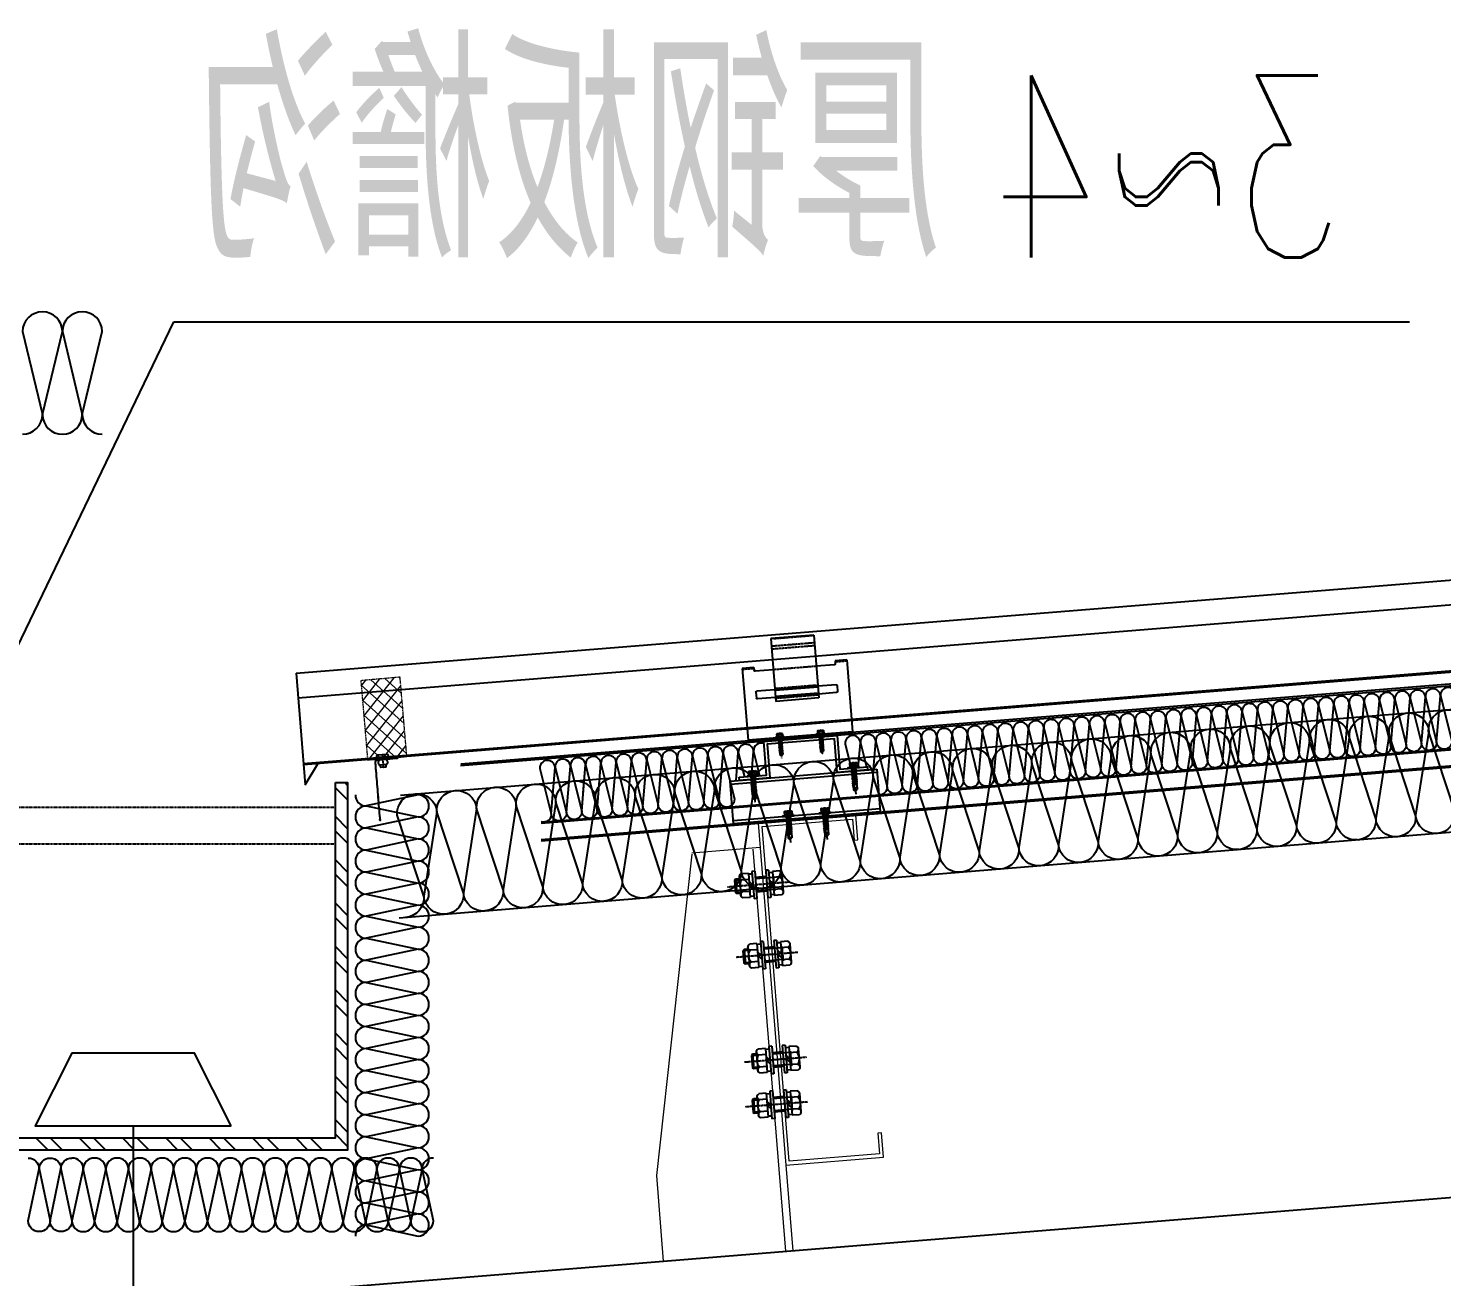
# Model space of a CAD drawing. Extents: x 220580 to 2027826, y -309201 to 71987.
# Drawn here: x 279046 to 280199, y -212316 to -211297 of the extents above; entities that cross this region are included whole.
import ezdxf

# ---------------------------------------------------------------- set-up
doc = ezdxf.new("R2010")
doc.units = 0
for name, pattern in [('CENTER', [2, 1.25, -0.25, 0.25, -0.25]), ('CONTINUOUS0', [0]), ('CONTINUOUS1', [0]), ('DASH', [0.35, 0.25, -0.1])]:
    doc.linetypes.add(name, pattern=pattern)
for name, color, linetype in [('003_THICK', 7, 'CONTINUOUS1'), ('004_THIN', 6, 'CONTINUOUS0'), ('3索引', 3, 'Continuous'), ('A-HATCH-2', 251, 'Continuous'), ('A-LIN-V', 9, 'Continuous'), ('AS-COLN', 6, 'Continuous'), ('BWM', 8, 'Continuous'), ('C18', 4, 'CENTER'), ('DIM', 173, 'Continuous'), ('DIM_LEAD', 3, 'Continuous'), ('pj', 4, 'Continuous'), ('PUB_TEXT', 7, 'Continuous'), ('SEAMLOK75 - SHEET', 6, 'Continuous'), ('ZX', 240, 'CENTER'), ('紧固件', 40, 'Continuous')]:
    doc.layers.add(name, color=color, linetype=linetype)
for name, color, linetype, lineweight in [('S-dim', 81, 'Continuous', 0), ('T码、堵头、配件', 6, 'Continuous', 13), ('粗', 7, 'Continuous', 50)]:
    doc.layers.add(name, color=color, linetype=linetype, lineweight=lineweight)
doc.styles.add('_TCH_DIM', font='SIMPLEX', dxfattribs={"bigfont": 'GBCBIG'})

# ---------------------------------------------------------------- blocks, each defined once
blk = doc.blocks.new('CURVEPATTERNLIB$SYSLIB$岩棉板')
at = {"color": 0}
for p, q in [((0, -17), (12, -67)), ((12, -67), (24, -17))]:
    blk.add_line(p, q, dxfattribs=at)
for centre, start, end in [((12, -17), 0, 180), ((0, -67), 270, 0), ((24, -67), 180, 270)]:
    blk.add_arc(centre, 12, start, end, dxfattribs=at)
blk = doc.blocks.new('e534654')
at = {"layer": 'A-LIN-V', "color": 2}
blk.add_line((10200, 700), (5250, 1100), dxfattribs=at)
at = {"layer": 'AS-COLN'}
for p, q in [((5250, 1500.5), (10098.9, 1105.6)), ((5250, 1400.4), (10099.9, 1005.4))]:
    blk.add_line(p, q, dxfattribs=at)
at = {"layer": 'A-HATCH-2', "xscale": 1.353561134779942, "yscale": 1.351351351351351, "zscale": 1.351351351351351, "rotation": 355.3467533355649}
for p in [(9229.2, 1183.5), (9261.5, 1180.9), (9293.9, 1178.2), (9326.3, 1175.6), (9358.7, 1173), (9391.1, 1170.3), (9423.4, 1167.7), (9455.8, 1165.1), (9488.2, 1162.4), (9520.6, 1159.8), (9553, 1157.2), (9585.3, 1154.5), (9617.7, 1151.9), (9650.1, 1149.2), (9682.5, 1146.6), (9714.8, 1144), (9747.2, 1141.3), (9779.6, 1138.7), (9812, 1136.1), (9844.4, 1133.4), (9876.7, 1130.8), (9909.1, 1128.2), (9941.5, 1125.5), (9973.9, 1122.9), (10006.2, 1120.3), (10038.6, 1117.6), (10071, 1115)]:
    blk.add_blockref('CURVEPATTERNLIB$SYSLIB$岩棉板', p, dxfattribs=at)
blk = doc.blocks.new('A$Cdc5ab329')
at = {"layer": 'A-HATCH-2', "color": 8, "xscale": -1.355367460515934, "yscale": 1.351351351351351, "zscale": 1.351351351351351}
for p in [(-25.3, 12507), (7.2, 12507)]:
    blk.add_blockref('CURVEPATTERNLIB$SYSLIB$岩棉板', p, dxfattribs=at)
blk = doc.blocks.new('$LinePat$岩棉板')
at = {"color": 0}
for p, q in [((0, -17), (12, -75.5)), ((12, -75.5), (24, -17))]:
    blk.add_line(p, q, dxfattribs=at)
for centre, start, end in [((12, -17), 0, 180), ((0, -75.5), 270, 0), ((24, -75.5), 180, 270)]:
    blk.add_arc(centre, 12, start, end, dxfattribs=at)
at = {"layer": 'Defpoints'}
blk.add_point((0, 0.1), dxfattribs=at)
at = {"layer": 'Defpoints', "color": 0}
blk.add_point((24, -92.5), dxfattribs=at)
blk = doc.blocks.new('N53456')
at = {"layer": 'A-LIN-V'}
h = blk.add_hatch(dxfattribs=at)
h.set_pattern_fill('金属', color=256, scale=10)
h.set_pattern_definition([(45, (350, 0), (-17.67766953, 17.67766953), []), (45, (361.785, 0), (-17.67766953, 17.67766953), [])])
h.paths.add_polyline_path([(1161308.6, -3405469.3), (1161298.6, -3405469.3), (1161298.6, -3405769.3), (1161898.6, -3405769.3), (1161898.6, -3405469.3), (1161888.6, -3405469.3), (1161888.6, -3405759.3), (1161308.6, -3405759.3)])
for points in [[(1161308.6, -3405469.3), (1161298.6, -3405469.3), (1161298.6, -3405769.3), (1161898.6, -3405769.3), (1161898.6, -3405469.3), (1161888.6, -3405469.3), (1161888.6, -3405469.3), (1161888.6, -3405469.3), (1161888.6, -3405759.3), (1161308.6, -3405759.3), (1161308.6, -3405469.3)], [(1161393.6, -3405749.3), (1161423.6, -3405690), (1161523.6, -3405690), (1161553.6, -3405749.3), (1161393.6, -3405749.3)], [(1161473.6, -3405749.3), (1161473.6, -3406338)]]:
    blk.add_lwpolyline(points, dxfattribs=at)
at = {"layer": 'A-LIN-V', "linetype": 'DASH', "ltscale": 0.3}
for points in [[(1161888.6, -3405489.3), (1161308.6, -3405489.3)], [(1161888.6, -3405519.3), (1161308.6, -3405519.3)]]:
    blk.add_lwpolyline(points, dxfattribs=at)
at = {"layer": 'DIM_LEAD'}
for p, q in [((1161440.3, -3405093.4), (1160431.8, -3405093.4)), ((1161761.8, -3405760), (1161440.3, -3405093.4))]:
    blk.add_line(p, q, dxfattribs=at)
at = {"layer": 'A-LIN-V', "yscale": 0.7272727272727273, "zscale": 0.7272727272727273}
for p, xscale, rotation in [((1161228.6, -3405479.3), -0.7499999999999999, 90), ((1161228.6, -3405497.3), -0.7499999999999999, 90), ((1161228.6, -3405515.3), -0.7499999999999999, 90), ((1161228.6, -3405533.3), -0.7499999999999999, 90), ((1161228.6, -3405551.3), -0.7499999999999999, 90), ((1161228.6, -3405569.3), -0.7499999999999999, 90), ((1161228.6, -3405587.3), -0.7499999999999999, 90), ((1161228.6, -3405605.3), -0.7499999999999999, 90), ((1161228.6, -3405623.3), -0.7499999999999999, 90), ((1161228.6, -3405641.3), -0.7499999999999999, 90), ((1161228.6, -3405659.3), -0.7499999999999999, 90), ((1161228.6, -3405677.3), -0.7499999999999999, 90), ((1161228.6, -3405695.3), -0.7499999999999999, 90), ((1161228.6, -3405713.3), -0.7499999999999999, 90), ((1161228.6, -3405731.3), -0.7499999999999999, 90), ((1161228.6, -3405749.3), -0.7499999999999999, 90), ((1161228.6, -3405767.3), -0.7499999999999999, 90), ((1161228.6, -3405839.3), -0.7682291666666666, 180), ((1161247, -3405839.3), -0.7682291666666666, 180), ((1161265.4, -3405839.3), -0.7682291666666666, 180), ((1161283.9, -3405839.3), -0.7682291666666666, 180), ((1161302.3, -3405839.3), -0.7682291666666666, 180), ((1161320.8, -3405839.3), -0.7682291666666666, 180), ((1161339.2, -3405839.3), -0.7682291666666666, 180), ((1161357.6, -3405839.3), -0.7682291666666666, 180), ((1161376.1, -3405839.3), -0.7682291666666666, 180), ((1161394.5, -3405839.3), -0.7682291666666666, 180), ((1161412.9, -3405839.3), -0.7682291666666666, 180), ((1161431.4, -3405839.3), -0.7682291666666666, 180), ((1161449.8, -3405839.3), -0.7682291666666666, 180), ((1161468.3, -3405839.3), -0.7682291666666666, 180), ((1161486.7, -3405839.3), -0.7682291666666666, 180), ((1161505.1, -3405839.3), -0.7682291666666666, 180), ((1161541.4, -3405839.3), 0.7416666666666667, 180), ((1161559.2, -3405839.3), 0.7416666666666667, 180), ((1161228.6, -3405785.3), -0.7499999999999999, 90), ((1161228.6, -3405803.3), -0.7499999999999999, 90), ((1161228.6, -3405821.3), -0.7499999999999999, 90)]:
    blk.add_blockref('$LinePat$岩棉板', p, dxfattribs=dict(at, xscale=xscale, rotation=rotation))
at = {"layer": 'PUB_TEXT', "style": '_TCH_DIM'}
blk.add_text('厚钢板檐沟', height=168.79, dxfattribs=at).set_placement((1160814.3, -3405040.9))
at = {"layer": 'PUB_TEXT', "style": '_TCH_DIM', "width": 0.705882}
blk.add_text('3~4', height=148.75, dxfattribs=at).set_placement((1160484.3, -3405040.9))
blk = doc.blocks.new('*U785')
at = {"layer": '紧固件', "extrusion": (-3.52327e-23, -6.31601e-13, -1)}
for p, q in [((2.5, 0), (-2.5, 0)), ((2.5, -6.1), (-2.5, -6.1))]:
    blk.add_line(p, q, dxfattribs=at)
at = {"layer": '紧固件', "color": 1, "linetype": 'CENTER', "ltscale": 0.01, "extrusion": (-3.52327e-23, -6.31601e-13, -1)}
blk.add_line((0, 2.9), (0, -8.6), dxfattribs=at)
at = {"layer": '紧固件', "extrusion": (-3.52327e-23, -6.31601e-13, -1)}
blk.add_lwpolyline([(-4, 2), (4, 2, -1), (4, 0), (2.5, 0), (2.5, -1.9, -0.72774), (2.5, -6.1), (2.5, -7.4, -0.414214), (2, -7.9), (-2, -7.9, -0.414214), (-2.5, -7.4), (-2.5, -6.1, -0.72774), (-2.5, -1.9), (-2.5, 0), (-4, 0, -1)], format="xyb", close=True, dxfattribs=at)
blk = doc.blocks.new('*U788')
at = {"layer": 'T码、堵头、配件', "linetype": 'DASH', "ltscale": 3}
h = blk.add_hatch(dxfattribs=at)
h.set_pattern_fill('NET', color=13, scale=2, angle=45, style=0)
h.paths.add_polyline_path([(12.3, 47.53), (-12.7, 47.53), (-12.7, 0), (12.3, 0)])
at = {"layer": 'T码、堵头、配件', "color": 13, "linetype": 'DASH', "ltscale": 3}
blk.add_lwpolyline([(12.3, 47.53), (-12.7, 47.53), (-12.7, 0), (12.3, 0)], close=True, dxfattribs=at)
blk = doc.blocks.new('324')
blk.add_rational_spline([(288338.6, -582640.4, 0.3), (288352.5, -582640.3, -0.9), (288357.5, -582640.3, 2.4), (288358.4, -582640.3, 3), (288359, -582641, 3.4), (288359.6, -582641.7, 3.8), (288359.6, -582642.8, 3.8), (288359.8, -582665.9, 3.6), (288360, -582689, 3.4), (288360.2, -582689, 3.5), (288360.4, -582689, 3.7), (288360.2, -582665.9, 3.8), (288360, -582642.8, 4), (288360, -582641.5, 4), (288359.3, -582640.7, 3.6), (288358.5, -582639.8, 3.1), (288357.5, -582639.8, 2.4), (288352.5, -582639.8, -0.9), (288338.6, -582639.9, 0.3), (288338.6, -582640.2, 0.3), (288338.6, -582640.4, 0.3)], [1, 1, 1, 0.923879532509, 1, 0.923879532509, 1, 1, 1, 1, 1, 1, 1, 0.92387953251, 1, 0.92387953251, 1, 1, 1, 1, 1], degree=2, knots=[0, 0, 0, 1, 1, 1.785398, 1.785398, 2.570796, 2.570796, 3.570796, 3.570796, 4.570796, 4.570796, 5.570796, 5.570796, 6.356194, 6.356194, 7.141593, 7.141593, 8.141593, 8.141593, 9.141593, 9.141593, 9.141593])
at = {"extrusion": (0.384106, 0.002152, 0.923287), "xscale": -1, "rotation": 270.409525737971}
blk.add_blockref('*U785', (-584245.2, -263213.8, 109492.9), dxfattribs=at)
at = {"layer": 'pj', "extrusion": (2.43172e-16, -3.263e-14, -1), "xscale": 1.36762023444512, "yscale": 1.36762023444512, "zscale": -1.36762023444512, "rotation": 359.5730164586824}
blk.add_blockref('*U788', (-288347.5, -582639.8, 0), dxfattribs=at)
blk = doc.blocks.new('DT')
at = {"layer": '3索引', "color": 5, "extrusion": (0.072286, -0.009155, 0.997342), "rotation": 272.6791958730362}
blk.add_blockref('324', (568525.5, 315258.2, -0.3), dxfattribs=at)
blk = doc.blocks.new('34t65')
at = {"color": 2, "ltscale": 50}
for p, q in [((1430037, 238183.4), (1430157, 238183.4)), ((1430037, 238148.4), (1430037, 238183.4)), ((1430037, 238180.9), (1430157, 238180.9)), ((1430157, 238183.4), (1430157, 238148.4)), ((1430157, 238150.9), (1430037, 238150.9)), ((1430157, 238148.4), (1430037, 238148.4))]:
    blk.add_line(p, q, dxfattribs=at)
blk = doc.blocks.new('*U1984')
at = {"layer": 'pj'}
for p, q in [((-4.4, 0.5), (-4.4, 0)), ((4.4, 0), (-4.4, 0)), ((-4.1, 0.8), (-3.1, 1)), ((4.1, 0.8), (-4.1, 0.8)), ((-3.1, 3.9), (-3.1, 1)), ((3.1, 1), (-3.1, 1)), ((2.3, 4.2), (-2.3, 4.2)), ((-2, 0.8), (-1.5, 1)), ((-1.5, 3.9), (-1.5, 1)), ((-1.5, 0), (-1.5, -1.6)), ((1.5, 3.9), (1.5, 1)), ((2.2, 0.8), (1.5, 1)), ((1.5, 0), (1.5, -1.1)), ((3.1, 3.9), (3.1, 1)), ((4.1, 0.8), (3.1, 1)), ((4.4, 0.5), (4.4, 0)), ((-2.1, -1.9), (2.1, -1.4)), ((-2.1, -1.9), (-1.5, -1.6)), ((-2.1, -1.9), (-1.5, -2.2)), ((-2.1, -3.3), (2.1, -2.8)), ((-2.1, -3.3), (-1.5, -3)), ((-2.1, -3.3), (-1.5, -3.6)), ((-2.1, -4.7), (2.1, -4.2)), ((-2.1, -4.7), (-1.5, -4.4)), ((-2.1, -4.7), (-1.5, -5)), ((-2.1, -6.1), (2.1, -5.6)), ((-2.1, -6.1), (-1.5, -5.8)), ((-2.1, -6.1), (-1.5, -6.4)), ((-2.1, -7.5), (2.1, -7)), ((-2.1, -7.5), (-1.5, -7.2)), ((-2.1, -7.5), (-1.5, -7.8)), ((-2.1, -8.9), (2.1, -8.4)), ((-2.1, -8.9), (-1.5, -8.6)), ((-2.1, -8.9), (-1.5, -9.2)), ((-2.1, -10.3), (2.1, -9.8)), ((-2.1, -10.3), (-1.5, -10)), ((-2.1, -10.3), (-1.5, -10.6)), ((-2.1, -11.7), (2.1, -11.2)), ((-1.5, -1.6), (1.5, -1.1)), ((-1.5, -2.2), (1.5, -1.7)), ((-1.5, -2.2), (-1.5, -3)), ((-1.5, -3), (1.5, -2.5)), ((-1.5, -3.6), (1.5, -3.1)), ((-1.5, -3.6), (-1.5, -4.4)), ((-1.5, -4.4), (1.5, -3.9)), ((-1.5, -5), (1.5, -4.5)), ((-1.5, -5), (-1.5, -5.8)), ((-1.5, -5.8), (1.5, -5.3)), ((-1.5, -6.4), (1.5, -5.9)), ((-1.5, -6.4), (-1.5, -7.2)), ((-1.5, -7.2), (1.5, -6.7)), ((-1.5, -7.8), (1.5, -7.3)), ((-1.5, -7.8), (-1.5, -8.6)), ((-1.5, -8.6), (1.5, -8.1)), ((-1.5, -9.2), (1.5, -8.7)), ((-1.5, -9.2), (-1.5, -10)), ((-1.5, -10), (1.5, -9.5)), ((-1.5, -10.6), (1.5, -10.1)), ((-1.5, -10.6), (-1.5, -11.4)), ((-1.5, -11.4), (1.5, -10.9)), ((1.5, -0.3), (1.5, -1.1)), ((2.1, -1.4), (1.5, -1.1)), ((2.1, -1.4), (1.5, -1.7)), ((1.5, -1.7), (1.5, -2.5)), ((2.1, -2.8), (1.5, -2.5)), ((2.1, -2.8), (1.5, -3.1)), ((1.5, -3.1), (1.5, -3.9)), ((2.1, -4.2), (1.5, -3.9)), ((2.1, -4.2), (1.5, -4.5)), ((1.5, -4.5), (1.5, -5.3)), ((2.1, -5.6), (1.5, -5.3)), ((2.1, -5.6), (1.5, -5.9)), ((1.5, -5.9), (1.5, -6.7)), ((2.1, -7), (1.5, -6.7)), ((2.1, -7), (1.5, -7.3)), ((1.5, -7.3), (1.5, -8.1)), ((2.1, -8.4), (1.5, -8.1)), ((2.1, -8.4), (1.5, -8.7)), ((1.5, -8.7), (1.5, -9.5)), ((2.1, -9.8), (1.5, -9.5)), ((2.1, -9.8), (1.5, -10.1)), ((1.5, -10.1), (1.5, -10.9)), ((2.1, -11.2), (1.5, -10.9)), ((2.1, -11.2), (1.5, -11.5)), ((-2.1, -11.7), (-1.5, -11.4)), ((-2.1, -11.7), (-1.5, -12)), ((-2.1, -13.1), (-1.5, -12.8)), ((-2.1, -13.1), (-1.1, -13)), ((-2.1, -13.1), (-1.5, -13.4)), ((-1.5, -12), (1.5, -11.5)), ((-1.5, -12), (-1.5, -12.8)), ((-1.5, -12.8), (-1, -12.7)), ((-1.5, -13.4), (-1.5, -17.2)), ((-1.5, -13.4), (-1.3, -13.4)), ((0, -18.6), (-1.5, -17.2)), ((0, -18.6), (1.5, -17.2)), ((0.6, -12.4), (1.5, -12.3)), ((0.7, -12.8), (2.1, -12.6)), ((0.7, -13), (1.5, -12.9)), ((0.7, -13.8), (1.5, -13.7)), ((0.7, -14.2), (2.1, -14)), ((0.7, -14.4), (1.5, -14.3)), ((1.5, -11.5), (1.5, -12.3)), ((2.1, -12.6), (1.5, -12.3)), ((2.1, -12.6), (1.5, -12.9)), ((1.5, -12.9), (1.5, -13.7)), ((2.1, -14), (1.5, -13.7)), ((2.1, -14), (1.5, -14.3)), ((1.5, -14.3), (1.5, -17.2))]:
    blk.add_line(p, q, dxfattribs=at)
blk.add_lwpolyline([(0, -18.6), (0.7, -14.4), (0.7, -12.7, 0.417657), (0.4, -12.4, 0.097062), (-1, -12.7), (-1.5, -13.8)], format="xyb", dxfattribs=at)
for centre, radius, start, end in [((-4.1, 0.5), 0.3, 90, 180), ((-2.3, 3.3), 0.951, 35.4009, 144.5991), ((0, 1), 3.2, 61.0594, 118.9406), ((2.3, 3.3), 0.951, 35.4009, 144.5991), ((4.1, 0.5), 0.3, 0, 90)]:
    blk.add_arc(centre, radius, start, end, dxfattribs=at)
at = {"layer": 'ZX', "ltscale": 0.2}
blk.add_line((0, 4.9), (0, -21), dxfattribs=at)
blk = doc.blocks.new('A$C2F3B4A73')
at = {"layer": '粗', "lineweight": -2}
for p, q in [((25.2, 101.1), (60.4, 101.1)), ((25.2, 101.1), (25.2, 49.6)), ((60.4, 101.1), (60.4, 49.6)), ((0, 78.7), (9.6, 78.7)), ((0, 78.7), (0, 19.8)), ((9.6, 78.7), (9.6, 76.3)), ((10.4, 75.5), (25.2, 75.5)), ((60.4, 75.5), (75.2, 75.5)), ((76, 78.7), (85.6, 78.7)), ((76, 78.7), (76, 76.3)), ((85.6, 78.7), (85.6, 19.8)), ((9.6, 58.4), (9.6, 53.6)), ((10.4, 59.2), (25.2, 59.2)), ((25.2, 58.4), (60.4, 58.4)), ((60.4, 59.2), (75.2, 59.2)), ((76, 58.4), (76, 53.6)), ((10.4, 52.8), (25.2, 52.8)), ((25.2, 53.6), (60.4, 53.6)), ((25.2, 49.6), (60.4, 49.6)), ((60.4, 52.8), (75.2, 52.8)), ((0, 19.8), (85.6, 19.8)), ((0, 18.8), (0, 19.8)), ((0, 18.8), (85.6, 18.8)), ((14.4, 19.8), (14.4, 18.8)), ((71.2, 19.8), (71.2, 18.8)), ((85.6, 19.8), (85.6, 18.8))]:
    blk.add_line(p, q, dxfattribs=at)
at = {"layer": '粗', "linetype": 'DASH', "lineweight": -2}
for p, q in [((25.2, 100.6), (60.4, 100.6)), ((25.2, 94.7), (60.4, 94.7)), ((25.2, 92.3), (60.4, 92.3)), ((0, 77.7), (9.6, 77.7)), ((25.2, 75.5), (60.4, 75.5)), ((76, 77.7), (85.6, 77.7)), ((25.2, 60), (60.4, 60)), ((25.2, 59.2), (60.4, 59.2)), ((25.2, 52.8), (60.4, 52.8)), ((25.2, 52), (60.4, 52)), ((16, 19.8), (16, 18.8)), ((21.6, 19.8), (21.6, 18.8)), ((29.6, 19.8), (29.6, 18.8)), ((35.2, 19.8), (35.2, 18.8)), ((50.4, 19.8), (50.4, 18.8)), ((56, 19.8), (56, 18.8)), ((64, 19.8), (64, 18.8)), ((69.6, 19.8), (69.6, 18.8))]:
    blk.add_line(p, q, dxfattribs=at)
at = {"layer": '粗', "lineweight": -2}
for centre, start, end in [((10.4, 76.3), 180, 270), ((75.2, 76.3), 270, 0), ((10.4, 58.4), 90, 180), ((75.2, 58.4), 0, 90), ((10.4, 53.6), 180, 270), ((75.2, 53.6), 270, 0)]:
    blk.add_arc(centre, 0.8, start, end, dxfattribs=at)
at = {"layer": '紧固件', "color": 2, "yscale": 0.8, "zscale": 0.8}
for p, xscale in [((26.1, 19.8), 0.8), ((59.5, 19.8), -0.8)]:
    blk.add_blockref('*U1984', p, dxfattribs=dict(at, xscale=xscale))
blk = doc.blocks.new('A$C51791418')
blk.add_blockref('A$C2F3B4A73', (-42.8, -15.8))
blk = doc.blocks.new('*U1987')
at = {"layer": '003_THICK', "color": 2}
for points in [[(-11, 13.1, 0.611769), (-11, 6.5, 0.611769)], [(-11, 6.5, 0.305859), (-11, -6.5, 0.305859)], [(31.2, 6.5, 0.61177), (31.2, 13.1, 0.61177)], [(31.2, -6.5, 0.305858), (31.2, 6.5, 0.305858)], [(-11, -6.5, 0.611769), (-11, -13.1, 0.611769)], [(31.2, -13.1, 0.61177), (31.2, -6.5, 0.61177)]]:
    blk.add_lwpolyline(points, format="xyb", dxfattribs=at)
for points in [[(-13, 9.8), (-13, -9.8)], [(-11, 13.1), (-3, 13.1)], [(-11, 6.5), (-3, 6.5)], [(-3.6, 8), (-3.6, -8)], [(-3, 13.1), (-3, -13.1)], [(-3, 12.1), (1.1, 12.1)], [(-3, 0), (1.1, 4.1)], [(-3, -4.1), (1.1, 0)], [(1.1, 15), (4.1, 15)], [(1.1, 15), (1.1, -15)], [(4.1, 15), (4.1, -15)], [(4.1, 8), (16.1, 8)], [(16.1, 15), (16.1, -15)], [(16.1, 15), (19.1, 15)], [(19.1, 15), (19.1, -15)], [(19.1, 12.1), (23.2, 12.1)], [(19.1, 0), (23.2, 4.1)], [(23.2, 13.1), (23.2, -13.1)], [(23.2, 13.1), (31.2, 13.1)], [(23.2, 6.5), (31.2, 6.5)], [(33.2, 9.8), (33.2, -9.8)], [(33.2, 8), (37.5, 8)], [(37.5, 8), (37.5, -8)], [(37.5, 8), (39, 6.5)], [(39, 6.5), (39, -6.5)], [(-11, -6.5), (-3, -6.5)], [(-11, -13.1), (-3, -13.1)], [(-3, -12.1), (1.1, -12.1)], [(1.1, -15), (4.1, -15)], [(4.1, -8), (16.1, -8)], [(16.1, -15), (19.1, -15)], [(19.1, -4.1), (23.2, 0)], [(19.1, -12.1), (23.2, -12.1)], [(23.2, -6.5), (31.2, -6.5)], [(23.2, -13.1), (31.2, -13.1)], [(33.2, -8), (37.5, -8)], [(37.5, -8), (39, -6.5)]]:
    blk.add_lwpolyline(points, dxfattribs=at)
at = {"layer": '004_THIN', "color": 2}
for points in [[(-3.6, 6.5), (16.1, 6.5)], [(33.2, 6.5), (39, 6.5)], [(-3.6, -6.5), (16.1, -6.5)], [(33.2, -6.5), (39, -6.5)]]:
    blk.add_lwpolyline(points, dxfattribs=at)
at = {"layer": 'C18', "color": 1, "ltscale": 0.6}
blk.add_lwpolyline([(-21, 0), (47, 0)], dxfattribs=at)
blk = doc.blocks.new('1112')
at = {"color": 2}
blk.add_lwpolyline([(1432456, 238570.9), (1432478.5, 238570.9), (1432478.5, 238598.4), (1432538.5, 238598.4), (1432538.5, 238570.9), (1432561, 238570.9), (1432561, 238568.4), (1432536, 238568.4), (1432536, 238595.9), (1432481, 238595.9), (1432481, 238568.4), (1432456, 238568.4)], close=True, dxfattribs=at)
at = {"layer": 'S-dim', "ltscale": 10}
for p, q in [((1432412.5, 238511.6), (1432362.5, 238252.3)), ((1432412.5, 238512.7), (1432468.5, 238512.7)), ((1432462.5, 238511.6), (1432462.5, 238182.3)), ((1432362.5, 238252.3), (1432362.5, 238182.3)), ((1432468.5, 238252.3), (1432468.5, 238182.3)), ((1432362.5, 238182.3), (1432468.5, 238182.3))]:
    blk.add_line(p, q, dxfattribs=at)
at = {"layer": 'S-dim', "color": 6, "ltscale": 10}
blk.add_lwpolyline([(1432548.5, 238512.3), (1432548.5, 238532.3), (1432468.5, 238532.3), (1432468.5, 238252.3), (1432548.5, 238252.3), (1432548.5, 238272.3), (1432545.5, 238272.3), (1432545.5, 238255.3), (1432471.5, 238255.3), (1432471.5, 238529.3), (1432545.5, 238529.3), (1432545.5, 238512.3)], close=True, dxfattribs=at)
blk.add_blockref('34t65', (2411.5, 385))
at = {"xscale": -0.7500000000000001, "yscale": 0.7500000000000001, "zscale": 0.7500000000000001, "rotation": 359.9999999722328}
for p in [(1432474.6, 238482.3), (1432474.6, 238302.3)]:
    blk.add_blockref('*U1987', p, dxfattribs=at)
at = {"layer": 'SEAMLOK75 - SHEET', "xscale": -1}
blk.add_blockref('A$C51791418', (1432508.5, 238596.4), dxfattribs=at)
at = {"layer": '紧固件', "xscale": -1.023999999801318, "yscale": 1.023999999801318, "zscale": 1.023999999801318}
for p in [(1432467.3, 238570.9), (1432549.8, 238570.9, 0), (1432493.5, 238535.9), (1432523.5, 238535.9)]:
    blk.add_blockref('*U1984', p, dxfattribs=at)
blk = doc.blocks.new('*U1975')
at = {"layer": '003_THICK', "color": 2}
for points in [[(-10.5, 13.1, 0.611769), (-10.5, 6.5, 0.611769)], [(-10.5, 6.5, 0.305859), (-10.5, -6.5, 0.305859)], [(31.2, 6.5, 0.61177), (31.2, 13.1, 0.61177)], [(31.2, -6.5, 0.305858), (31.2, 6.5, 0.305858)], [(-10.5, -6.5, 0.611769), (-10.5, -13.1, 0.611769)], [(31.2, -13.1, 0.61177), (31.2, -6.5, 0.61177)]]:
    blk.add_lwpolyline(points, format="xyb", dxfattribs=at)
for points in [[(-12.5, 9.8), (-12.5, -9.8)], [(-10.5, 13.1), (-2.5, 13.1)], [(-10.5, 6.5), (-2.5, 6.5)], [(-3.6, 8), (-3.6, -8)], [(-2.5, 13.1), (-2.5, -13.1)], [(-2.5, 12.1), (1.6, 12.1)], [(-2.5, 0), (1.6, 4.1)], [(-2.5, -4.1), (1.6, 0)], [(1.6, 15), (4.6, 15)], [(1.6, 15), (1.6, -15)], [(4.6, 15), (4.6, -15)], [(4.6, 8), (16.1, 8)], [(16.1, 15), (16.1, -15)], [(16.1, 15), (19.1, 15)], [(19.1, 15), (19.1, -15)], [(19.1, 12.1), (23.2, 12.1)], [(19.1, 0), (23.2, 4.1)], [(23.2, 13.1), (23.2, -13.1)], [(23.2, 13.1), (31.2, 13.1)], [(23.2, 6.5), (31.2, 6.5)], [(33.2, 9.8), (33.2, -9.8)], [(33.2, 8), (37.5, 8)], [(37.5, 8), (37.5, -8)], [(37.5, 8), (39, 6.5)], [(39, 6.5), (39, -6.5)], [(-10.5, -6.5), (-2.5, -6.5)], [(-10.5, -13.1), (-2.5, -13.1)], [(-2.5, -12.1), (1.6, -12.1)], [(1.6, -15), (4.6, -15)], [(4.6, -8), (16.1, -8)], [(16.1, -15), (19.1, -15)], [(19.1, -4.1), (23.2, 0)], [(19.1, -12.1), (23.2, -12.1)], [(23.2, -6.5), (31.2, -6.5)], [(23.2, -13.1), (31.2, -13.1)], [(33.2, -8), (37.5, -8)], [(37.5, -8), (39, -6.5)]]:
    blk.add_lwpolyline(points, dxfattribs=at)
at = {"layer": '004_THIN', "color": 2}
for points in [[(-3.6, 6.5), (16.1, 6.5)], [(33.2, 6.5), (39, 6.5)], [(-3.6, -6.5), (16.1, -6.5)], [(33.2, -6.5), (39, -6.5)]]:
    blk.add_lwpolyline(points, dxfattribs=at)
at = {"layer": 'C18', "color": 1, "ltscale": 0.6}
blk.add_lwpolyline([(-20.5, 0), (47, 0)], dxfattribs=at)
blk = doc.blocks.new('A$Cc659754e')
at = {"color": 1, "ltscale": 50}
for p, q in [((-10454.6, 2467.1), (-15249.9, 2079.6)), ((-10454.7, 2468.6), (-15249.7, 2081.1))]:
    blk.add_line(p, q, dxfattribs=at)
at = {"color": 4, "ltscale": 50}
for p, q in [((-15184, 2033.6), (-10453.1, 2415.9, 0)), ((-15184, 2032.8), (-10453, 2415.1, 0)), ((-15184, 2019.4), (-10452.6, 2401.7, 0)), ((-15184, 2018.6), (-10452.6, 2400.9, 0))]:
    blk.add_line(p, q, dxfattribs=at)
at = {"color": 2, "ltscale": 50}
blk.add_line((-15184, 2019.7), (-10452.6, 2402, 0), dxfattribs=at)
at = {"layer": 'A-LIN-V', "color": 2}
blk.add_line((-15400, 1650), (-10450, 2050), dxfattribs=at)
at = {"layer": 'BWM'}
for points in [[(-14437.5, 2137.8, 1), (-14450, 2136.8), (-14440.7, 2100, -1), (-14453.2, 2099), (-14450, 2136.8, 1), (-14462.4, 2135.8), (-14453.2, 2099, -1), (-14465.6, 2098), (-14462.4, 2135.8, 1), (-14474.9, 2134.8), (-14465.6, 2098, -1), (-14478.1, 2097), (-14474.9, 2134.8, 1), (-14487.4, 2133.8), (-14478.1, 2097, -1), (-14490.6, 2096), (-14487.4, 2133.8, 1), (-14499.8, 2132.8), (-14490.6, 2096, -1), (-14503, 2094.9), (-14499.8, 2132.8, 1), (-14512.3, 2131.8), (-14503, 2094.9, -1), (-14515.5, 2093.9), (-14512.3, 2131.8, 1), (-14524.7, 2130.8), (-14515.5, 2093.9, -1), (-14527.9, 2092.9), (-14524.7, 2130.8, 1), (-14537.2, 2129.8), (-14527.9, 2092.9, -1), (-14540.4, 2091.9), (-14537.2, 2129.8, 1), (-14549.6, 2128.8), (-14540.4, 2091.9, -1), (-14552.9, 2090.9), (-14549.6, 2128.8, 1), (-14562.1, 2127.8), (-14552.9, 2090.9, -1), (-14565.3, 2089.9), (-14562.1, 2127.8, 1), (-14574.6, 2126.8), (-14565.3, 2089.9, -1), (-14577.8, 2088.9), (-14574.6, 2126.8, 1), (-14587, 2125.8), (-14577.8, 2088.9, -1), (-14590.2, 2087.9), (-14587, 2125.8, 1), (-14599.5, 2124.8), (-14590.2, 2087.9, -1), (-14602.7, 2086.9), (-14599.5, 2124.8, 1), (-14611.9, 2123.7), (-14602.7, 2086.9, -1), (-14615.2, 2085.9), (-14611.9, 2123.7, 1), (-14624.4, 2122.7), (-14615.2, 2085.9, -1), (-14627.6, 2084.9), (-14624.4, 2122.7, 1), (-14636.9, 2121.7), (-14627.6, 2084.9, -1), (-14640.1, 2083.9), (-14636.9, 2121.7, 1), (-14649.3, 2120.7), (-14640.1, 2083.9, -1), (-14652.5, 2082.9), (-14649.3, 2120.7, 1), (-14661.8, 2119.7), (-14652.5, 2082.9, -1), (-14665, 2081.9), (-14661.8, 2119.7, 1), (-14674.2, 2118.7), (-14665, 2081.9, -1), (-14677.4, 2080.8), (-14674.2, 2118.7, 1), (-14686.7, 2117.7), (-14677.4, 2080.8, -1), (-14689.9, 2079.8), (-14686.7, 2117.7, 1), (-14699.2, 2116.7), (-14689.9, 2079.8, -1), (-14702.4, 2078.8), (-14699.2, 2116.7, 1), (-14711.6, 2115.7), (-14702.4, 2078.8, -1), (-14714.8, 2077.8), (-14711.6, 2115.7, 1), (-14724.1, 2114.7), (-14714.8, 2077.8, -1), (-14727.3, 2076.8), (-14724.1, 2114.7, 1), (-14736.5, 2113.7), (-14727.3, 2076.8, -1), (-14739.7, 2075.8), (-14736.5, 2113.7, 1), (-14749, 2112.7), (-14739.7, 2075.8, -1), (-14752.2, 2074.8), (-14749, 2112.7, 1), (-14761.5, 2111.7), (-14752.2, 2074.8, -1), (-14764.7, 2073.8), (-14761.5, 2111.7, 1), (-14773.9, 2110.7), (-14764.7, 2073.8, -1), (-14777.1, 2072.8), (-14773.9, 2110.7, 1), (-14786.4, 2109.7), (-14777.1, 2072.8, -1), (-14789.6, 2071.8), (-14786.4, 2109.7, 1), (-14798.8, 2108.6), (-14789.6, 2071.8, -1), (-14802, 2070.8), (-14798.8, 2108.6, 1), (-14811.3, 2107.6), (-14802, 2070.8, -1), (-14814.5, 2069.8), (-14811.3, 2107.6, 1), (-14823.8, 2106.6), (-14814.5, 2069.8, -1), (-14827, 2068.8), (-14823.8, 2106.6, 1), (-14836.2, 2105.6), (-14827, 2068.8, -1), (-14839.4, 2067.8), (-14836.2, 2105.6, 1), (-14848.7, 2104.6), (-14839.4, 2067.8, -1), (-14851.9, 2066.8), (-14848.7, 2104.6, 1), (-14861.1, 2103.6), (-14851.9, 2066.8, -1), (-14864.3, 2065.7), (-14861.1, 2103.6, 1), (-14873.6, 2102.6), (-14864.3, 2065.7, -1), (-14876.8, 2064.7), (-14873.6, 2102.6, 1), (-14886.1, 2101.6), (-14876.8, 2064.7, -1), (-14889.3, 2063.7), (-14886.1, 2101.6, 1), (-14898.5, 2100.6), (-14889.3, 2063.7, -1), (-14901.7, 2062.7), (-14898.5, 2100.6, 1), (-14911, 2099.6), (-14901.7, 2062.7, -0.460261), (-14908.4, 2056, -0.460261)], [(-14925.2, 2078.2), (-14923.4, 2098.6, 1), (-14935.9, 2097.6), (-14930.9, 2077.8)], [(-14912.9, 2076.7), (-14911, 2099.6, 1), (-14923.4, 2098.6), (-14918.5, 2078.8)], [(-15025, 2067.7), (-15023.1, 2090.5, 1), (-15035.6, 2089.5), (-15026.3, 2052.7, -1), (-15038.8, 2051.7), (-15035.6, 2089.5, 1), (-15048, 2088.5), (-15038.8, 2051.7, -1), (-15051.2, 2050.6), (-15048, 2088.5, 1), (-15060.5, 2087.5), (-15051.2, 2050.6, -1), (-15063.7, 2049.6), (-15060.5, 2087.5, 1), (-15072.9, 2086.5), (-15063.7, 2049.6, -1), (-15076.1, 2048.6), (-15072.9, 2086.5, 1), (-15085.4, 2085.5), (-15076.1, 2048.6, -1), (-15088.6, 2047.6), (-15085.4, 2085.5, 1), (-15097.9, 2084.5), (-15088.6, 2047.6, -1), (-15101.1, 2046.6), (-15097.9, 2084.5, 1), (-15110.3, 2083.5), (-15101.1, 2046.6, -1), (-15113.5, 2045.6), (-15110.3, 2083.5, 1), (-15122.8, 2082.5), (-15113.5, 2045.6, -1), (-15126, 2044.6), (-15122.8, 2082.5, 1), (-15135.2, 2081.5), (-15126, 2044.6, -1), (-15138.4, 2043.6), (-15135.2, 2081.5, 1), (-15147.7, 2080.5), (-15138.4, 2043.6, -1), (-15150.9, 2042.6), (-15147.7, 2080.5, 1), (-15160.2, 2079.4), (-15150.9, 2042.6, -1), (-15163.4, 2041.6), (-15160.2, 2079.4, 0.419404), (-15167, 2085.2, 0.419404)], [(-15012.4, 2071.2), (-15010.6, 2091.5, 1), (-15023.1, 2090.5), (-15018.1, 2070.7)], [(-15002.1, 2097.8, 0.557256), (-15010.6, 2091.5), (-15005.7, 2071.7)], [(-15149.6, 2057.6), (-15147.7, 2080.5, 1), (-15160.2, 2079.4), (-15150.9, 2042.6, -1), (-15163.4, 2041.6), (-15160.2, 2079.4, 1), (-15172.6, 2078.4), (-15163.4, 2041.6, -1), (-15175.8, 2040.6), (-15172.6, 2078.4, 1), (-15185.1, 2077.4), (-15175.8, 2040.6, -0.535997), (-15184, 2034.1, -0.535997)]]:
    blk.add_lwpolyline(points, format="xyb", dxfattribs=at)
at = {"layer": 'SEAMLOK75 - SHEET'}
for p, q in [((-15384, 2155.2, 0), (-10475.7, 2551.8, 0)), ((-15382.4, 2135.3, 0), (-10480.7, 2531.4, 0)), ((-10472.4, 2477.9, 0), (-15378, 2081.4, 0)), ((-10469.7, 2477.1, 0), (-15378, 2080.4, 0)), ((-15384, 2155.2), (-15376.7, 2064.3, 0)), ((-15376.7, 2064.3), (-15366.3, 2081.4, 0))]:
    blk.add_line(p, q, dxfattribs=at)
at = {"rotation": 4.619921907697282}
blk.add_blockref('1112', (-1423608.5, -351103.3), dxfattribs=at)
at = {"extrusion": (0.405318, 0.02788, 0.91375), "xscale": -1, "rotation": 267.0177680869565}
blk.add_blockref('DT', (3131.2, 13817.4, -6143.6), dxfattribs=at)
at = {"xscale": -0.7499999999999999, "yscale": 0.7500000000000001, "zscale": 0.75, "rotation": 4.619921907697186}
for p in [(-14989.8, 1926.2), (-14982.9, 1840.6)]:
    blk.add_blockref('*U1975', p, dxfattribs=at)
at = {"layer": 'A-LIN-V', "xscale": -1}
blk.add_blockref('N53456', (1145956.6, 3407535.3), dxfattribs=at)

msp = doc.modelspace()

# ---------------------------------------------------------------- block references
at = {"layer": 'A-LIN-V', "xscale": -1}
msp.add_blockref('e534654', (289448.2, -213029), dxfattribs=at)

# ---------------------------------------------------------------- next in the draw order: block references
at = {"color": 6, "ltscale": 1000, "xscale": -1, "rotation": 359.9999999999322}
msp.add_blockref('A$Cdc5ab329', (279048.1, -224029), dxfattribs=at)

# ---------------------------------------------------------------- next in the draw order: block references
at = {"layer": 'DIM', "ltscale": 2000}
msp.add_blockref('A$Cc659754e', (294648.2, -213979), dxfattribs=at)

doc.saveas('drawing.dxf')
